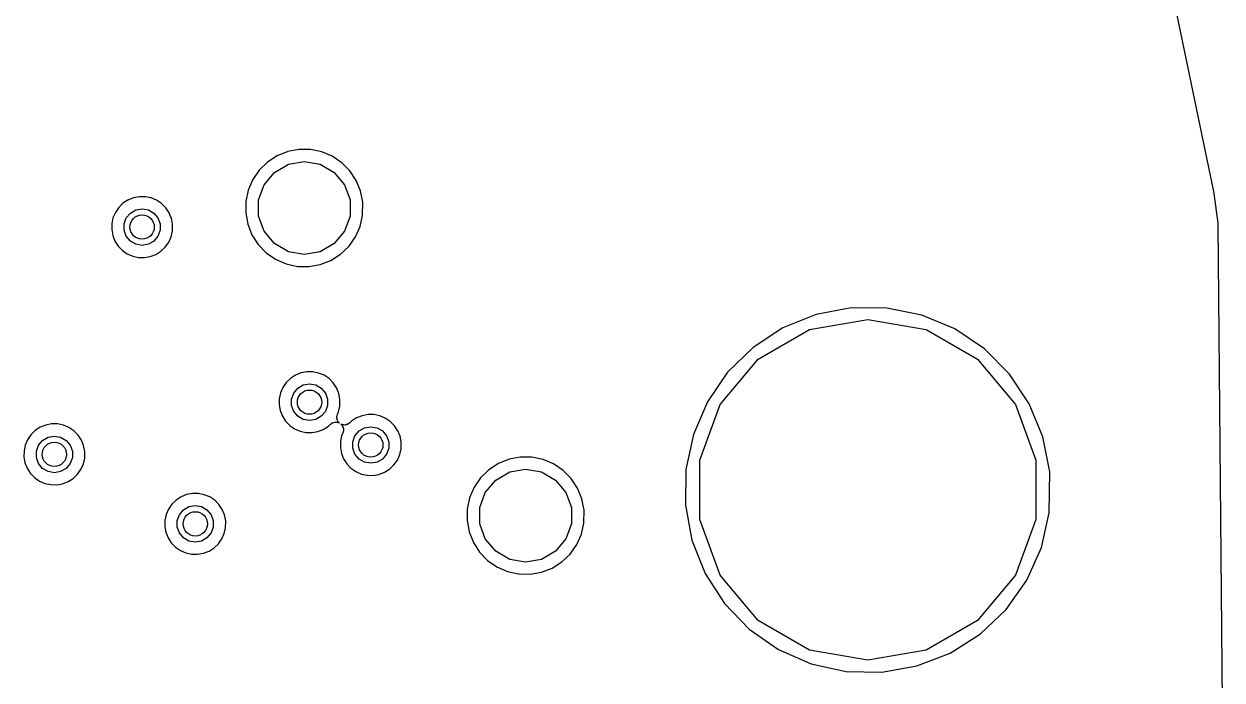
# Model space of a CAD drawing. Extents: x 83.8 to 170.2, y -169.8 to -83.8.
# Drawn here: x 150.51 to 170.21, y -130.09 to -119.3 of the extents above; entities that cross this region are included whole.
import ezdxf

# ---------------------------------------------------------------- set-up
doc = ezdxf.new("R2010")
doc.units = 0
doc.header["$MEASUREMENT"] = 0
doc.layers.add('BLACK', color=7, linetype='CONTINUOUS')

msp = doc.modelspace()

# ---------------------------------------------------------------- linework, layer by layer
at = {"layer": 'Black'}
for p, q in [((168.452, -114.233), (170.076, -122.078)), ((155.031, -121.361), (154.846, -121.396)), ((155.22, -121.362), (155.031, -121.361)), ((155.405, -121.4), (155.22, -121.362)), ((154.671, -121.467), (154.513, -121.57)), ((154.846, -121.396), (154.671, -121.467)), ((154.857, -121.605), (155.119, -121.559)), ((155.119, -121.559), (155.381, -121.605)), ((155.579, -121.473), (155.405, -121.4)), ((155.735, -121.579), (155.579, -121.473)), ((154.378, -121.702), (154.272, -121.858)), ((154.513, -121.57), (154.378, -121.702)), ((154.457, -121.941), (154.627, -121.738)), ((154.627, -121.738), (154.857, -121.605)), ((155.381, -121.605), (155.611, -121.738)), ((155.611, -121.738), (155.781, -121.941)), ((155.868, -121.713), (155.735, -121.579)), ((155.972, -121.87), (155.868, -121.713)), ((154.272, -121.858), (154.198, -122.031)), ((154.366, -122.191), (154.457, -121.941)), ((155.781, -121.941), (155.872, -122.191)), ((156.044, -122.044), (155.972, -121.87)), ((152.407, -122.138), (152.31, -122.156)), ((152.505, -122.139), (152.407, -122.138)), ((152.601, -122.158), (152.505, -122.139)), ((154.198, -122.031), (154.158, -122.216)), ((156.081, -122.229), (156.044, -122.044)), ((170.076, -122.078), (170.076, -122.082)), ((170.076, -122.082), (170.078, -122.087)), ((170.078, -122.087), (170.142, -122.572)), ((152.067, -122.315), (152.012, -122.396)), ((152.137, -122.247), (152.067, -122.315)), ((152.219, -122.193), (152.137, -122.247)), ((152.31, -122.156), (152.219, -122.193)), ((152.349, -122.355), (152.452, -122.337)), ((152.452, -122.337), (152.555, -122.355)), ((152.691, -122.196), (152.601, -122.158)), ((152.772, -122.251), (152.691, -122.196)), ((152.842, -122.321), (152.772, -122.251)), ((152.896, -122.403), (152.842, -122.321)), ((154.158, -122.216), (154.156, -122.405)), ((154.366, -122.457), (154.366, -122.191)), ((155.872, -122.191), (155.872, -122.457)), ((156.078, -122.446), (156.081, -122.229)), ((151.973, -122.487), (151.953, -122.582)), ((152.012, -122.396), (151.973, -122.487)), ((152.156, -122.586), (152.191, -122.488)), ((152.191, -122.488), (152.259, -122.408)), ((152.259, -122.408), (152.349, -122.355)), ((152.555, -122.355), (152.646, -122.408)), ((152.646, -122.408), (152.713, -122.488)), ((152.713, -122.488), (152.749, -122.586)), ((152.921, -122.464), (152.896, -122.403)), ((152.933, -122.493), (152.921, -122.464)), ((152.952, -122.589), (152.933, -122.493)), ((154.156, -122.405), (154.19, -122.59)), ((154.457, -122.706), (154.366, -122.457)), ((155.872, -122.457), (155.781, -122.706)), ((156.036, -122.629), (156.078, -122.446)), ((151.953, -122.582), (151.952, -122.68)), ((151.952, -122.68), (151.969, -122.777)), ((152.156, -122.691), (152.156, -122.586)), ((152.191, -122.789), (152.156, -122.691)), ((152.749, -122.691), (152.713, -122.789)), ((152.749, -122.586), (152.749, -122.691)), ((152.929, -122.797), (152.95, -122.702)), ((152.95, -122.702), (152.952, -122.589)), ((154.19, -122.59), (154.259, -122.766)), ((154.627, -122.91), (154.457, -122.706)), ((155.781, -122.706), (155.611, -122.91)), ((155.959, -122.801), (156.036, -122.629)), ((170.142, -122.572), (170.141, -122.58)), ((170.141, -122.58), (170.143, -122.588)), ((170.143, -122.588), (170.211, -130.47)), ((151.969, -122.777), (152.005, -122.868)), ((152.005, -122.868), (152.058, -122.951)), ((152.259, -122.869), (152.191, -122.789)), ((152.349, -122.921), (152.259, -122.869)), ((152.452, -122.94), (152.349, -122.921)), ((152.555, -122.921), (152.452, -122.94)), ((152.646, -122.869), (152.555, -122.921)), ((152.713, -122.789), (152.646, -122.869)), ((152.833, -122.967), (152.889, -122.887)), ((152.889, -122.887), (152.929, -122.797)), ((154.259, -122.766), (154.361, -122.924)), ((154.361, -122.924), (154.492, -123.06)), ((154.857, -123.043), (154.627, -122.91)), ((155.611, -122.91), (155.381, -123.043)), ((155.851, -122.955), (155.959, -122.801)), ((152.058, -122.951), (152.127, -123.021)), ((152.127, -123.021), (152.207, -123.077)), ((152.207, -123.077), (152.297, -123.116)), ((152.297, -123.116), (152.393, -123.137)), ((152.393, -123.137), (152.491, -123.139)), ((152.491, -123.139), (152.587, -123.122)), ((152.587, -123.122), (152.679, -123.087)), ((152.679, -123.087), (152.762, -123.034)), ((152.762, -123.034), (152.833, -122.967)), ((154.492, -123.06), (154.647, -123.168)), ((155.119, -123.089), (154.857, -123.043)), ((155.381, -123.043), (155.119, -123.089)), ((155.555, -123.187), (155.714, -123.086)), ((155.714, -123.086), (155.851, -122.955)), ((154.647, -123.168), (154.82, -123.243)), ((154.82, -123.243), (155.005, -123.284)), ((155.005, -123.284), (155.193, -123.288)), ((155.193, -123.288), (155.379, -123.255)), ((155.379, -123.255), (155.555, -123.187)), ((163.535, -124.076), (162.991, -124.296)), ((164.112, -123.966), (163.535, -124.076)), ((164.699, -123.97), (164.112, -123.966)), ((165.275, -124.088), (164.699, -123.97)), ((165.816, -124.315), (165.275, -124.088)), ((162.991, -124.296), (162.5, -124.617)), ((163.426, -124.326), (164.385, -124.157)), ((164.385, -124.157), (165.344, -124.326)), ((166.303, -124.644), (165.816, -124.315)), ((162.582, -124.813), (163.426, -124.326)), ((165.344, -124.326), (166.188, -124.813)), ((162.5, -124.617), (162.08, -125.028)), ((166.716, -125.06), (166.303, -124.644)), ((161.956, -125.559), (162.582, -124.813)), ((166.188, -124.813), (166.814, -125.559)), ((154.973, -125.074), (154.891, -125.128)), ((155.063, -125.037), (154.973, -125.074)), ((155.16, -125.019), (155.063, -125.037)), ((155.258, -125.019), (155.16, -125.019)), ((155.354, -125.039), (155.258, -125.019)), ((155.444, -125.077), (155.354, -125.039)), ((155.526, -125.132), (155.444, -125.077)), ((162.08, -125.028), (161.749, -125.512)), ((167.041, -125.549), (166.716, -125.06)), ((154.765, -125.277), (154.726, -125.367)), ((154.82, -125.196), (154.765, -125.277)), ((154.891, -125.128), (154.82, -125.196)), ((154.945, -125.369), (155.012, -125.288)), ((155.012, -125.288), (155.102, -125.236)), ((155.102, -125.236), (155.205, -125.218)), ((155.205, -125.218), (155.308, -125.236)), ((155.308, -125.236), (155.399, -125.288)), ((155.399, -125.288), (155.466, -125.369)), ((155.595, -125.202), (155.526, -125.132)), ((155.649, -125.283), (155.595, -125.202)), ((155.686, -125.374), (155.649, -125.283)), ((154.706, -125.463), (154.705, -125.561)), ((154.726, -125.367), (154.706, -125.463)), ((154.909, -125.467), (154.945, -125.369)), ((154.909, -125.571), (154.909, -125.467)), ((155.466, -125.369), (155.502, -125.467)), ((155.502, -125.467), (155.502, -125.571)), ((155.705, -125.469), (155.686, -125.374)), ((155.704, -125.583), (155.705, -125.469)), ((154.705, -125.561), (154.722, -125.658)), ((154.722, -125.658), (154.758, -125.749)), ((154.945, -125.67), (154.909, -125.571)), ((155.012, -125.75), (154.945, -125.67)), ((155.466, -125.67), (155.399, -125.75)), ((155.502, -125.571), (155.466, -125.67)), ((155.665, -125.717), (155.682, -125.678)), ((155.682, -125.678), (155.704, -125.583)), ((161.749, -125.512), (161.517, -126.052)), ((161.623, -126.475), (161.956, -125.559)), ((166.814, -125.559), (167.147, -126.475)), ((167.265, -126.092), (167.041, -125.549)), ((150.964, -125.877), (150.867, -125.896)), ((151.062, -125.878), (150.964, -125.877)), ((151.158, -125.898), (151.062, -125.878)), ((154.758, -125.749), (154.812, -125.831)), ((154.812, -125.831), (154.88, -125.902)), ((155.102, -125.802), (155.012, -125.75)), ((155.205, -125.82), (155.102, -125.802)), ((155.308, -125.802), (155.205, -125.82)), ((155.399, -125.75), (155.308, -125.802)), ((155.515, -125.915), (155.55, -125.882)), ((155.55, -125.882), (155.565, -125.871)), ((155.565, -125.871), (155.58, -125.86)), ((155.58, -125.86), (155.583, -125.859)), ((155.583, -125.859), (155.586, -125.857)), ((155.586, -125.857), (155.604, -125.853)), ((155.604, -125.853), (155.622, -125.848)), ((155.622, -125.848), (155.626, -125.848)), ((155.626, -125.848), (155.629, -125.847)), ((155.629, -125.847), (155.648, -125.849)), ((155.648, -125.849), (155.666, -125.85)), ((155.654, -125.756), (155.66, -125.737)), ((155.654, -125.758), (155.654, -125.756)), ((155.654, -125.76), (155.654, -125.758)), ((155.656, -125.78), (155.654, -125.76)), ((155.658, -125.8), (155.656, -125.78)), ((155.658, -125.802), (155.658, -125.8)), ((155.659, -125.804), (155.658, -125.802)), ((155.667, -125.822), (155.659, -125.804)), ((155.66, -125.737), (155.665, -125.717)), ((155.666, -125.85), (155.669, -125.851)), ((155.676, -125.84), (155.667, -125.822)), ((155.669, -125.851), (155.673, -125.852)), ((155.673, -125.852), (155.69, -125.86)), ((155.677, -125.842), (155.676, -125.84)), ((155.678, -125.843), (155.677, -125.842)), ((155.692, -125.857), (155.678, -125.843)), ((155.69, -125.86), (155.699, -125.864)), ((155.699, -125.864), (155.692, -125.857)), ((155.728, -125.882), (155.719, -125.878)), ((155.719, -125.878), (155.725, -125.885)), ((155.725, -125.885), (155.739, -125.898)), ((155.746, -125.891), (155.728, -125.882)), ((155.748, -125.891), (155.746, -125.891)), ((155.75, -125.892), (155.748, -125.891)), ((155.77, -125.893), (155.75, -125.892)), ((155.79, -125.895), (155.77, -125.893)), ((155.792, -125.895), (155.79, -125.895)), ((155.794, -125.895), (155.792, -125.895)), ((155.813, -125.889), (155.794, -125.895)), ((155.833, -125.884), (155.813, -125.889)), ((155.835, -125.883), (155.833, -125.884)), ((155.836, -125.883), (155.835, -125.883)), ((155.853, -125.871), (155.836, -125.883)), ((155.869, -125.859), (155.853, -125.871)), ((155.897, -125.832), (155.869, -125.859)), ((155.98, -125.778), (155.897, -125.832)), ((156.07, -125.741), (155.98, -125.778)), ((156.167, -125.723), (156.07, -125.741)), ((156.265, -125.724), (156.167, -125.723)), ((156.361, -125.743), (156.265, -125.724)), ((156.451, -125.781), (156.361, -125.743)), ((156.533, -125.836), (156.451, -125.781)), ((156.602, -125.906), (156.533, -125.836)), ((150.624, -126.055), (150.569, -126.136)), ((150.694, -125.986), (150.624, -126.055)), ((150.776, -125.932), (150.694, -125.986)), ((150.867, -125.896), (150.776, -125.932)), ((150.906, -126.095), (151.009, -126.076)), ((151.009, -126.076), (151.112, -126.095)), ((151.248, -125.936), (151.158, -125.898)), ((151.33, -125.99), (151.248, -125.936)), ((151.399, -126.06), (151.33, -125.99)), ((151.453, -126.142), (151.399, -126.06)), ((154.88, -125.902), (154.96, -125.958)), ((154.96, -125.958), (155.05, -125.997)), ((155.05, -125.997), (155.146, -126.018)), ((155.146, -126.018), (155.244, -126.02)), ((155.244, -126.02), (155.34, -126.003)), ((155.34, -126.003), (155.432, -125.968)), ((155.432, -125.968), (155.515, -125.915)), ((155.733, -126.072), (155.713, -126.167)), ((155.754, -126.024), (155.733, -126.072)), ((155.739, -125.898), (155.74, -125.901)), ((155.74, -125.901), (155.743, -125.903)), ((155.743, -125.903), (155.75, -125.92)), ((155.75, -125.92), (155.759, -125.937)), ((155.758, -126.006), (155.754, -126.024)), ((155.763, -125.988), (155.758, -126.006)), ((155.759, -125.937), (155.759, -125.941)), ((155.759, -125.941), (155.761, -125.944)), ((155.761, -125.944), (155.762, -125.962)), ((155.762, -125.962), (155.764, -125.981)), ((155.764, -125.981), (155.763, -125.984)), ((155.763, -125.984), (155.763, -125.988)), ((155.916, -126.171), (155.952, -126.073)), ((155.952, -126.073), (156.019, -125.993)), ((156.019, -125.993), (156.109, -125.94)), ((156.109, -125.94), (156.212, -125.922)), ((156.212, -125.922), (156.315, -125.94)), ((156.315, -125.94), (156.406, -125.993)), ((156.406, -125.993), (156.473, -126.073)), ((156.473, -126.073), (156.509, -126.171)), ((156.656, -125.988), (156.602, -125.906)), ((156.693, -126.078), (156.656, -125.988)), ((156.712, -126.174), (156.693, -126.078)), ((161.517, -126.052), (161.395, -126.626)), ((167.379, -126.667), (167.265, -126.092)), ((150.53, -126.226), (150.51, -126.322)), ((150.569, -126.136), (150.53, -126.226)), ((150.713, -126.325), (150.748, -126.227)), ((150.748, -126.227), (150.816, -126.147)), ((150.816, -126.147), (150.906, -126.095)), ((151.112, -126.095), (151.203, -126.147)), ((151.203, -126.147), (151.27, -126.227)), ((151.27, -126.227), (151.306, -126.325)), ((151.49, -126.232), (151.453, -126.142)), ((151.509, -126.328), (151.49, -126.232)), ((155.713, -126.167), (155.712, -126.265)), ((155.712, -126.265), (155.729, -126.362)), ((155.916, -126.276), (155.916, -126.171)), ((155.952, -126.374), (155.916, -126.276)), ((156.509, -126.276), (156.473, -126.374)), ((156.509, -126.171), (156.509, -126.276)), ((156.689, -126.382), (156.711, -126.287)), ((156.711, -126.287), (156.712, -126.174)), ((150.51, -126.322), (150.509, -126.42)), ((150.509, -126.42), (150.526, -126.516)), ((150.713, -126.43), (150.713, -126.325)), ((150.748, -126.528), (150.713, -126.43)), ((151.306, -126.43), (151.27, -126.528)), ((151.306, -126.325), (151.306, -126.43)), ((151.486, -126.536), (151.508, -126.441)), ((151.508, -126.441), (151.509, -126.328)), ((155.729, -126.362), (155.765, -126.453)), ((155.765, -126.453), (155.819, -126.536)), ((156.019, -126.454), (155.952, -126.374)), ((156.109, -126.506), (156.019, -126.454)), ((156.406, -126.454), (156.315, -126.506)), ((156.473, -126.374), (156.406, -126.454)), ((156.593, -126.552), (156.649, -126.472)), ((156.649, -126.472), (156.689, -126.382)), ((158.486, -126.459), (158.311, -126.529)), ((158.671, -126.423), (158.486, -126.459)), ((158.86, -126.425), (158.671, -126.423)), ((159.045, -126.463), (158.86, -126.425)), ((159.219, -126.536), (159.045, -126.463)), ((161.623, -127.449), (161.623, -126.475)), ((167.147, -126.475), (167.147, -127.449)), ((150.526, -126.516), (150.562, -126.607)), ((150.562, -126.607), (150.615, -126.69)), ((150.816, -126.608), (150.748, -126.528)), ((150.906, -126.661), (150.816, -126.608)), ((151.009, -126.679), (150.906, -126.661)), ((151.112, -126.661), (151.009, -126.679)), ((151.203, -126.608), (151.112, -126.661)), ((151.27, -126.528), (151.203, -126.608)), ((151.39, -126.706), (151.446, -126.626)), ((151.446, -126.626), (151.486, -126.536)), ((155.819, -126.536), (155.887, -126.606)), ((155.887, -126.606), (155.967, -126.662)), ((155.967, -126.662), (156.057, -126.701)), ((156.212, -126.525), (156.109, -126.506)), ((156.315, -126.506), (156.212, -126.525)), ((156.347, -126.707), (156.439, -126.672)), ((156.439, -126.672), (156.522, -126.619)), ((156.522, -126.619), (156.593, -126.552)), ((158.153, -126.633), (158.018, -126.765)), ((158.311, -126.529), (158.153, -126.633)), ((158.267, -126.8), (158.497, -126.667)), ((158.497, -126.667), (158.759, -126.621)), ((158.759, -126.621), (159.02, -126.667)), ((159.02, -126.667), (159.25, -126.8)), ((159.375, -126.641), (159.219, -126.536)), ((159.508, -126.775), (159.375, -126.641)), ((161.395, -126.626), (161.387, -127.214)), ((167.369, -127.34), (167.379, -126.667)), ((150.615, -126.69), (150.684, -126.76)), ((150.684, -126.76), (150.764, -126.816)), ((150.764, -126.816), (150.854, -126.855)), ((150.854, -126.855), (150.95, -126.876)), ((150.95, -126.876), (151.048, -126.879)), ((151.048, -126.879), (151.144, -126.862)), ((151.144, -126.862), (151.236, -126.826)), ((151.236, -126.826), (151.319, -126.774)), ((151.319, -126.774), (151.39, -126.706)), ((156.057, -126.701), (156.153, -126.722)), ((156.153, -126.722), (156.251, -126.724)), ((156.251, -126.724), (156.347, -126.707)), ((158.018, -126.765), (157.912, -126.92)), ((158.096, -127.004), (158.267, -126.8)), ((159.25, -126.8), (159.421, -127.004)), ((159.612, -126.932), (159.508, -126.775)), ((153.093, -127.075), (153.011, -127.129)), ((153.184, -127.039), (153.093, -127.075)), ((153.28, -127.02), (153.184, -127.039)), ((153.378, -127.021), (153.28, -127.02)), ((153.474, -127.041), (153.378, -127.021)), ((153.565, -127.079), (153.474, -127.041)), ((157.912, -126.92), (157.837, -127.094)), ((158.005, -127.253), (158.096, -127.004)), ((159.421, -127.004), (159.512, -127.253)), ((159.684, -127.107), (159.612, -126.932)), ((152.941, -127.198), (152.885, -127.279)), ((153.011, -127.129), (152.941, -127.198)), ((153.132, -127.29), (153.223, -127.238)), ((153.223, -127.238), (153.326, -127.219)), ((153.326, -127.219), (153.429, -127.238)), ((153.429, -127.238), (153.519, -127.29)), ((153.646, -127.133), (153.565, -127.079)), ((153.715, -127.203), (153.646, -127.133)), ((153.769, -127.285), (153.715, -127.203)), ((157.837, -127.094), (157.798, -127.278)), ((158.005, -127.519), (158.005, -127.253)), ((159.512, -127.253), (159.512, -127.519)), ((159.712, -127.249), (159.684, -127.107)), ((159.721, -127.291), (159.712, -127.249)), ((159.712, -127.249), (159.712, -127.249)), ((161.387, -127.214), (161.493, -127.791)), ((152.826, -127.465), (152.825, -127.563)), ((152.847, -127.369), (152.826, -127.465)), ((152.885, -127.279), (152.847, -127.369)), ((153.029, -127.468), (153.065, -127.37)), ((153.029, -127.573), (153.029, -127.468)), ((153.065, -127.37), (153.132, -127.29)), ((153.519, -127.29), (153.587, -127.37)), ((153.587, -127.37), (153.622, -127.468)), ((153.622, -127.468), (153.622, -127.573)), ((153.807, -127.375), (153.769, -127.285)), ((153.826, -127.471), (153.807, -127.375)), ((153.826, -127.476), (153.826, -127.471)), ((157.798, -127.278), (157.796, -127.467)), ((157.796, -127.467), (157.83, -127.652)), ((159.718, -127.508), (159.721, -127.291)), ((161.956, -128.364), (161.623, -127.449)), ((167.147, -127.449), (166.814, -128.364)), ((167.24, -127.911), (167.369, -127.34)), ((152.825, -127.563), (152.843, -127.659)), ((152.843, -127.659), (152.879, -127.75)), ((153.065, -127.671), (153.029, -127.573)), ((153.622, -127.573), (153.587, -127.671)), ((153.802, -127.679), (153.824, -127.584)), ((153.824, -127.584), (153.826, -127.476)), ((153.826, -127.476), (153.826, -127.476)), ((153.826, -127.476), (153.826, -127.476)), ((157.83, -127.652), (157.899, -127.828)), ((158.096, -127.768), (158.005, -127.519)), ((159.512, -127.519), (159.421, -127.768)), ((159.676, -127.691), (159.718, -127.508)), ((152.879, -127.75), (152.932, -127.833)), ((152.932, -127.833), (153, -127.903)), ((153.132, -127.751), (153.065, -127.671)), ((153.223, -127.804), (153.132, -127.751)), ((153.326, -127.822), (153.223, -127.804)), ((153.429, -127.804), (153.326, -127.822)), ((153.519, -127.751), (153.429, -127.804)), ((153.587, -127.671), (153.519, -127.751)), ((153.635, -127.917), (153.706, -127.849)), ((153.706, -127.849), (153.763, -127.769)), ((153.763, -127.769), (153.802, -127.679)), ((157.899, -127.828), (158.001, -127.986)), ((158.267, -127.972), (158.096, -127.768)), ((159.421, -127.768), (159.25, -127.972)), ((159.491, -128.018), (159.599, -127.863)), ((159.599, -127.863), (159.676, -127.691)), ((161.493, -127.791), (161.709, -128.337)), ((153, -127.903), (153.081, -127.959)), ((153.081, -127.959), (153.17, -127.998)), ((153.17, -127.998), (153.266, -128.019)), ((153.266, -128.019), (153.364, -128.022)), ((153.364, -128.022), (153.461, -128.005)), ((153.461, -128.005), (153.552, -127.969)), ((153.552, -127.969), (153.635, -127.917)), ((158.001, -127.986), (158.132, -128.122)), ((158.497, -128.105), (158.267, -127.972)), ((159.25, -127.972), (159.02, -128.105)), ((159.354, -128.148), (159.491, -128.018)), ((167.001, -128.448), (167.24, -127.911)), ((158.132, -128.122), (158.287, -128.23)), ((158.287, -128.23), (158.46, -128.305)), ((158.759, -128.151), (158.497, -128.105)), ((159.02, -128.105), (158.759, -128.151)), ((159.019, -128.317), (159.195, -128.249)), ((159.195, -128.249), (159.354, -128.148)), ((158.46, -128.305), (158.644, -128.346)), ((158.644, -128.346), (158.833, -128.35)), ((158.833, -128.35), (159.019, -128.317)), ((161.709, -128.337), (162.027, -128.831)), ((162.582, -129.11), (161.956, -128.364)), ((166.814, -128.364), (166.188, -129.11)), ((166.662, -128.928), (167.001, -128.448)), ((162.027, -128.831), (162.435, -129.253)), ((166.237, -129.333), (166.662, -128.928)), ((163.426, -129.597), (162.582, -129.11)), ((166.188, -129.11), (165.344, -129.597)), ((162.435, -129.253), (162.917, -129.588)), ((165.741, -129.647), (166.237, -129.333)), ((162.917, -129.588), (163.455, -129.823)), ((164.385, -129.766), (163.426, -129.597)), ((165.344, -129.597), (164.385, -129.766)), ((163.455, -129.823), (164.029, -129.949)), ((165.194, -129.859), (165.741, -129.647)), ((164.029, -129.949), (164.616, -129.961)), ((164.616, -129.961), (165.194, -129.859))]:
    msp.add_line(p, q, dxfattribs=at)
for centre in [(152.452, -122.638), (155.205, -125.519), (156.212, -126.223), (151.009, -126.378), (153.326, -127.521)]:
    msp.add_circle(centre, 0.2, dxfattribs=at)

doc.saveas('drawing.dxf')
